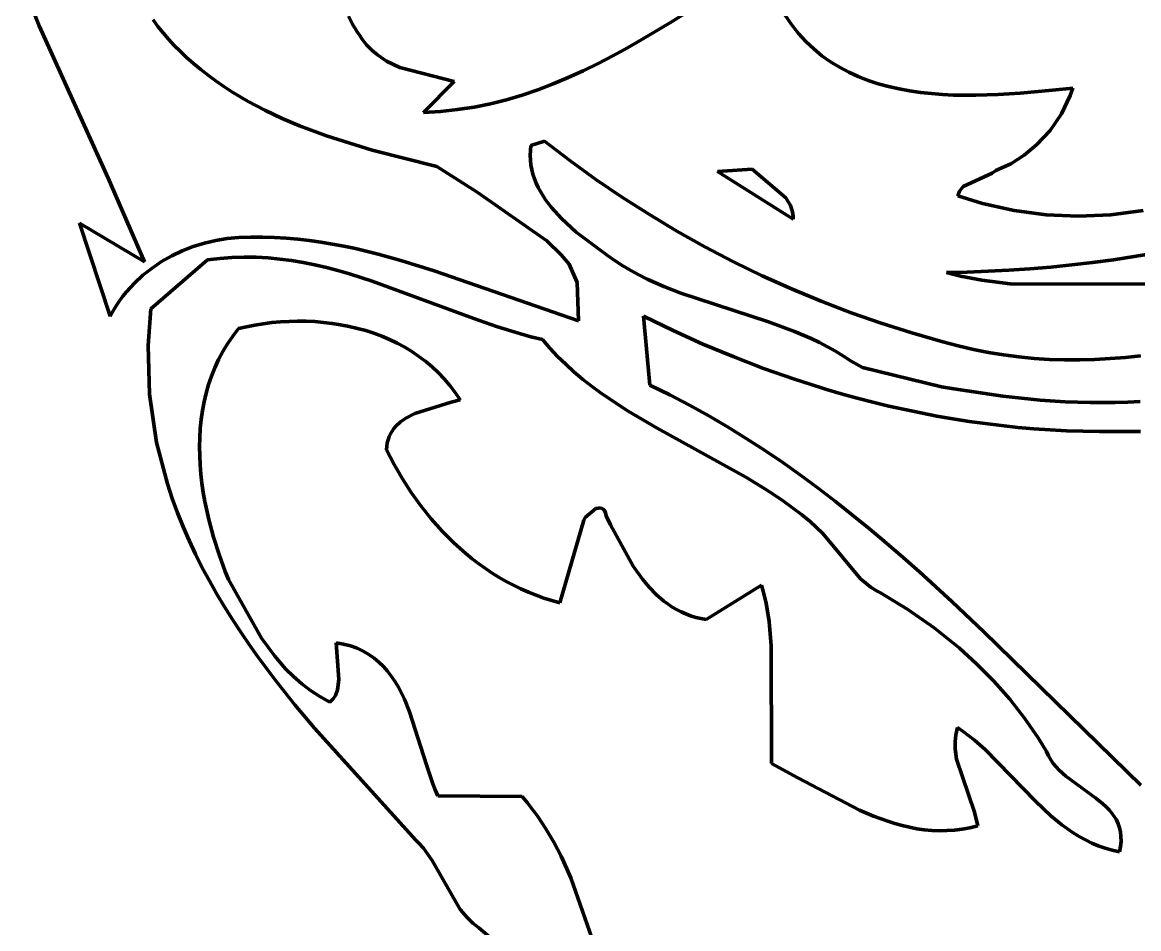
# Model space of a CAD drawing. Header units: millimetres. Extents: x 0 to 8.4, y 0 to 11.8.
# Drawn here: x 2.931 to 4.356, y 6.431 to 7.589 of the extents above; entities that cross this region are included whole.
import ezdxf

# ---------------------------------------------------------------- set-up
doc = ezdxf.new("R2010")
doc.units = ezdxf.units.MM
doc.layers.add('color#010101ff', color=7, linetype='CONTINUOUS', lineweight=100)
doc.layers.add('color#ffffffff', color=7, linetype='CONTINUOUS', lineweight=100)

msp = doc.modelspace()

# ---------------------------------------------------------------- linework, layer by layer
at = {"layer": 'color#010101ff'}
for p, q in [((3.7582, 7.5883), (3.8849, 7.6683)), ((2.9307, 7.6379), (2.9524, 7.584)), ((3.9044, 7.5979), (3.9127, 7.5857)), ((2.9524, 7.584), (3.0403, 7.3893)), ((3.1039, 7.5834), (3.0976, 7.5918)), ((3.1106, 7.5751), (3.1039, 7.5834)), ((3.3473, 7.5963), (3.3521, 7.5861)), ((3.3521, 7.5861), (3.3581, 7.5763)), ((3.7216, 7.5664), (3.7582, 7.5883)), ((3.9127, 7.5857), (3.9216, 7.5744)), ((3.1175, 7.567), (3.1106, 7.5751)), ((3.3581, 7.5763), (3.3615, 7.5716)), ((3.3615, 7.5716), (3.3642, 7.5675)), ((3.9216, 7.5744), (3.931, 7.564)), ((3.1247, 7.5591), (3.1175, 7.567)), ((3.1322, 7.5515), (3.1247, 7.5591)), ((3.3642, 7.5675), (3.3703, 7.5599)), ((3.3703, 7.5599), (3.3769, 7.5531)), ((3.6846, 7.5457), (3.7032, 7.5558)), ((3.7032, 7.5558), (3.7216, 7.5664)), ((3.931, 7.564), (3.9411, 7.5545)), ((3.9411, 7.5545), (3.9516, 7.5459)), ((3.14, 7.5441), (3.1322, 7.5515)), ((3.1492, 7.5359), (3.14, 7.5441)), ((3.3769, 7.5531), (3.3841, 7.547)), ((3.3841, 7.547), (3.3958, 7.5391)), ((3.6658, 7.5359), (3.6846, 7.5457)), ((3.9516, 7.5459), (3.9626, 7.5381)), ((3.1586, 7.5281), (3.1492, 7.5359)), ((3.1683, 7.5206), (3.1586, 7.5281)), ((3.3958, 7.5391), (3.4128, 7.5307)), ((3.4128, 7.5307), (3.4822, 7.5128)), ((3.6278, 7.518), (3.6469, 7.5267)), ((3.6469, 7.5267), (3.6658, 7.5359)), ((3.9626, 7.5381), (3.974, 7.5311)), ((3.974, 7.5311), (3.9858, 7.5248)), ((3.1781, 7.5135), (3.1683, 7.5206)), ((3.1881, 7.5066), (3.1781, 7.5135)), ((3.4822, 7.5128), (3.4428, 7.4735)), ((3.6084, 7.5098), (3.6278, 7.518)), ((3.9858, 7.5248), (3.998, 7.5193)), ((3.998, 7.5193), (4.0106, 7.5144)), ((4.0106, 7.5144), (4.0234, 7.5101)), ((3.1983, 7.4999), (3.1881, 7.5066)), ((3.2191, 7.4875), (3.1983, 7.4999)), ((3.5689, 7.4956), (3.5888, 7.5024)), ((3.5888, 7.5024), (3.6084, 7.5098)), ((4.0234, 7.5101), (4.0366, 7.5065)), ((4.0366, 7.5065), (4.05, 7.5035)), ((4.05, 7.5035), (4.0636, 7.501)), ((4.0636, 7.501), (4.0774, 7.499)), ((4.0774, 7.499), (4.0913, 7.4974)), ((4.0913, 7.4974), (4.1054, 7.4963)), ((4.1765, 7.4962), (4.2046, 7.498)), ((4.2046, 7.498), (4.2458, 7.5018)), ((4.2458, 7.5018), (4.2721, 7.5046)), ((4.2721, 7.5046), (4.2686, 7.4949)), ((3.2405, 7.4762), (3.2191, 7.4875)), ((3.5074, 7.4803), (3.5283, 7.4845)), ((3.5283, 7.4845), (3.5487, 7.4897)), ((3.5487, 7.4897), (3.5689, 7.4956)), ((4.1054, 7.4963), (4.1196, 7.4956)), ((4.1196, 7.4956), (4.1338, 7.4953)), ((4.1338, 7.4953), (4.148, 7.4953)), ((4.148, 7.4953), (4.1765, 7.4962)), ((4.2686, 7.4949), (4.2573, 7.4717)), ((3.2625, 7.4657), (3.2405, 7.4762)), ((3.4428, 7.4735), (3.4647, 7.4747)), ((3.4647, 7.4747), (3.4863, 7.477)), ((3.4863, 7.477), (3.5074, 7.4803)), ((4.2573, 7.4717), (4.243, 7.4505)), ((3.2848, 7.4562), (3.2625, 7.4657)), ((3.3191, 7.4433), (3.2848, 7.4562)), ((3.3775, 7.4251), (3.3191, 7.4433)), ((4.243, 7.4505), (4.2257, 7.4318)), ((3.5801, 7.4312), (3.5794, 7.4248)), ((3.5975, 7.4368), (3.5801, 7.4312)), ((3.6299, 7.4119), (3.5975, 7.4368)), ((4.2257, 7.4318), (4.21, 7.4188)), ((3.4601, 7.4045), (3.3775, 7.4251)), ((3.5794, 7.4248), (3.5792, 7.4185)), ((3.5792, 7.4185), (3.5794, 7.4123)), ((3.5794, 7.4123), (3.5801, 7.4062)), ((3.6631, 7.3879), (3.6299, 7.4119)), ((4.21, 7.4188), (4.1927, 7.4079)), ((3.5116, 7.3717), (3.4601, 7.4045)), ((3.5801, 7.4062), (3.5812, 7.4003)), ((3.5812, 7.4003), (3.5827, 7.3945)), ((3.8625, 7.4007), (3.8181, 7.398)), ((3.8181, 7.398), (3.915, 7.3371)), ((3.9054, 7.3642), (3.8625, 7.4007)), ((4.1738, 7.3992), (4.1688, 7.3959)), ((4.1927, 7.4079), (4.1738, 7.3992)), ((3.0403, 7.3893), (3.0867, 7.2827)), ((3.5827, 7.3945), (3.5845, 7.3887)), ((3.5845, 7.3887), (3.5868, 7.3831)), ((3.5868, 7.3831), (3.5893, 7.3776)), ((3.6969, 7.3649), (3.6631, 7.3879)), ((4.1688, 7.3959), (4.1321, 7.3788)), ((3.6002, 7.3092), (3.5116, 7.3717)), ((3.5893, 7.3776), (3.5921, 7.3723)), ((3.5921, 7.3723), (3.5987, 7.3618)), ((4.1272, 7.3728), (4.125, 7.367)), ((4.1321, 7.3788), (4.1272, 7.3728)), ((3.5987, 7.3618), (3.6062, 7.3518)), ((3.7314, 7.3428), (3.6969, 7.3649)), ((3.9114, 7.3546), (3.9054, 7.3642)), ((3.9141, 7.3464), (3.9114, 7.3546)), ((4.125, 7.367), (4.1566, 7.3572)), ((4.1566, 7.3572), (4.197, 7.3481)), ((3.6062, 7.3518), (3.619, 7.3377)), ((3.7665, 7.3218), (3.7314, 7.3428)), ((3.9149, 7.3403), (3.9141, 7.3464)), ((3.915, 7.3371), (3.9149, 7.3403)), ((4.197, 7.3481), (4.2379, 7.3426)), ((4.2379, 7.3426), (4.2793, 7.3408)), ((4.2793, 7.3408), (4.3206, 7.3425)), ((4.3206, 7.3425), (4.3616, 7.3479)), ((3.0867, 7.2827), (3.0039, 7.332)), ((3.0039, 7.332), (3.0429, 7.2131)), ((3.619, 7.3377), (3.638, 7.3203)), ((3.1777, 7.3099), (3.1924, 7.3123)), ((3.1924, 7.3123), (3.2073, 7.3137)), ((3.2073, 7.3137), (3.2223, 7.314)), ((3.2223, 7.314), (3.2374, 7.314)), ((3.2374, 7.314), (3.2525, 7.3136)), ((3.2525, 7.3136), (3.2675, 7.3127)), ((3.2675, 7.3127), (3.2824, 7.3115)), ((3.638, 7.3203), (3.6779, 7.2908)), ((3.8023, 7.3017), (3.7665, 7.3218)), ((3.135, 7.2966), (3.1489, 7.302)), ((3.1489, 7.302), (3.1631, 7.3065)), ((3.1631, 7.3065), (3.1777, 7.3099)), ((3.2824, 7.3115), (3.2972, 7.3098)), ((3.2972, 7.3098), (3.312, 7.3077)), ((3.312, 7.3077), (3.3267, 7.3052)), ((3.3267, 7.3052), (3.3413, 7.3025)), ((3.3413, 7.3025), (3.3559, 7.2994)), ((3.3559, 7.2994), (3.3849, 7.2924)), ((3.6188, 7.2916), (3.6002, 7.3092)), ((3.8385, 7.2827), (3.8023, 7.3017)), ((3.1672, 7.2849), (3.0948, 7.2225)), ((3.1086, 7.2829), (3.1215, 7.2902)), ((3.1215, 7.2902), (3.135, 7.2966)), ((3.1829, 7.2869), (3.1672, 7.2849)), ((3.1984, 7.2881), (3.1829, 7.2869)), ((3.2139, 7.2886), (3.1984, 7.2881)), ((3.2292, 7.2884), (3.2139, 7.2886)), ((3.2444, 7.2876), (3.2292, 7.2884)), ((3.2595, 7.2861), (3.2444, 7.2876)), ((3.2745, 7.2841), (3.2595, 7.2861)), ((3.2894, 7.2816), (3.2745, 7.2841)), ((3.3849, 7.2924), (3.4138, 7.2844)), ((3.4138, 7.2844), (3.4567, 7.271)), ((3.6287, 7.2795), (3.6188, 7.2916)), ((3.6779, 7.2908), (3.6876, 7.2839)), ((3.6876, 7.2839), (3.6975, 7.2774)), ((4.3237, 7.2852), (4.2971, 7.2816)), ((4.3502, 7.2892), (4.3237, 7.2852)), ((4.3767, 7.2937), (4.3502, 7.2892)), ((3.0847, 7.2654), (3.0963, 7.2746)), ((3.0963, 7.2746), (3.1086, 7.2829)), ((3.3042, 7.2786), (3.2894, 7.2816)), ((3.319, 7.2751), (3.3042, 7.2786)), ((3.3337, 7.2713), (3.319, 7.2751)), ((3.3483, 7.2671), (3.3337, 7.2713)), ((3.4567, 7.271), (3.641, 7.2073)), ((3.6389, 7.256), (3.6287, 7.2795)), ((3.6975, 7.2774), (3.7076, 7.2714)), ((3.7076, 7.2714), (3.7179, 7.2658)), ((3.8754, 7.2648), (3.8385, 7.2827)), ((4.1372, 7.2693), (4.1106, 7.2687)), ((4.1638, 7.2704), (4.1372, 7.2693)), ((4.1904, 7.2718), (4.1638, 7.2704)), ((4.2171, 7.2736), (4.1904, 7.2718)), ((4.2438, 7.2758), (4.2171, 7.2736)), ((4.2705, 7.2785), (4.2438, 7.2758)), ((4.2971, 7.2816), (4.2705, 7.2785)), ((3.0638, 7.2443), (3.0738, 7.2553)), ((3.0738, 7.2553), (3.0847, 7.2654)), ((3.3774, 7.2579), (3.3483, 7.2671)), ((3.5072, 7.21), (3.3774, 7.2579)), ((3.641, 7.2073), (3.6389, 7.256)), ((3.7179, 7.2658), (3.7284, 7.2605)), ((3.7284, 7.2605), (3.739, 7.2555)), ((3.739, 7.2555), (3.7497, 7.2509)), ((3.9127, 7.2479), (3.8754, 7.2648)), ((4.1106, 7.2687), (4.1285, 7.2642)), ((4.1285, 7.2642), (4.1556, 7.259)), ((4.1556, 7.259), (4.1921, 7.2545)), ((3.0591, 7.2385), (3.0638, 7.2443)), ((3.7497, 7.2509), (3.7715, 7.2423)), ((3.7715, 7.2423), (3.8834, 7.2057)), ((3.9505, 7.2321), (3.9127, 7.2479)), ((4.1921, 7.2545), (4.3761, 7.254)), ((3.0465, 7.2198), (3.0505, 7.2262)), ((3.0505, 7.2262), (3.0547, 7.2325)), ((3.0547, 7.2325), (3.0591, 7.2385)), ((3.9888, 7.2175), (3.9505, 7.2321)), ((3.0429, 7.2131), (3.0465, 7.2198)), ((3.0948, 7.2225), (3.0915, 7.1758)), ((3.7239, 7.2129), (3.732, 7.125)), ((3.7615, 7.1947), (3.7239, 7.2129)), ((4.0274, 7.204), (3.9888, 7.2175)), ((3.2066, 7.1972), (3.2171, 7.1996)), ((3.2171, 7.1996), (3.2277, 7.2017)), ((3.2277, 7.2017), (3.2384, 7.2034)), ((3.2384, 7.2034), (3.2493, 7.2048)), ((3.2493, 7.2048), (3.2602, 7.2058)), ((3.2602, 7.2058), (3.2712, 7.2064)), ((3.2712, 7.2064), (3.2822, 7.2067)), ((3.2822, 7.2067), (3.2933, 7.2066)), ((3.2933, 7.2066), (3.3043, 7.2061)), ((3.3043, 7.2061), (3.3153, 7.2052)), ((3.3153, 7.2052), (3.3262, 7.2039)), ((3.3262, 7.2039), (3.3371, 7.2022)), ((3.3371, 7.2022), (3.3479, 7.2001)), ((3.3479, 7.2001), (3.3586, 7.1975)), ((3.5362, 7.2), (3.5072, 7.21)), ((3.5653, 7.191), (3.5362, 7.2)), ((3.8834, 7.2057), (3.9164, 7.1936)), ((4.0664, 7.1916), (4.0274, 7.204)), ((3.1926, 7.1779), (3.1993, 7.1877)), ((3.1993, 7.1877), (3.2066, 7.1972)), ((3.3586, 7.1975), (3.3691, 7.1946)), ((3.3691, 7.1946), (3.3795, 7.1912)), ((3.3795, 7.1912), (3.3896, 7.1874)), ((3.3896, 7.1874), (3.3996, 7.1832)), ((3.58, 7.1869), (3.5653, 7.191)), ((3.5947, 7.1832), (3.58, 7.1869)), ((3.7996, 7.1775), (3.7615, 7.1947)), ((3.9164, 7.1936), (3.9379, 7.1844)), ((3.9379, 7.1844), (3.9484, 7.1793)), ((4.1058, 7.1804), (4.0664, 7.1916)), ((3.0915, 7.1758), (3.0931, 7.1134)), ((3.1866, 7.1679), (3.1926, 7.1779)), ((3.3996, 7.1832), (3.4094, 7.1785)), ((3.4094, 7.1785), (3.4189, 7.1734)), ((3.4189, 7.1734), (3.4281, 7.1678)), ((3.6043, 7.1722), (3.5947, 7.1832)), ((3.6142, 7.1617), (3.6043, 7.1722)), ((3.8381, 7.1614), (3.7996, 7.1775)), ((3.9484, 7.1793), (3.9589, 7.174)), ((3.9589, 7.174), (3.9691, 7.1682)), ((4.1256, 7.1753), (4.1058, 7.1804)), ((4.1449, 7.1707), (4.1256, 7.1753)), ((4.1642, 7.1668), (4.1449, 7.1707)), ((3.1764, 7.1472), (3.1812, 7.1577)), ((3.1812, 7.1577), (3.1866, 7.1679)), ((3.4281, 7.1678), (3.437, 7.1617)), ((3.437, 7.1617), (3.4457, 7.1552)), ((3.4457, 7.1552), (3.454, 7.1483)), ((3.6245, 7.1516), (3.6142, 7.1617)), ((3.8771, 7.1464), (3.8381, 7.1614)), ((3.9691, 7.1682), (3.9792, 7.1621)), ((3.9792, 7.1621), (3.989, 7.1555)), ((3.989, 7.1555), (4.0036, 7.1475)), ((4.1836, 7.1636), (4.1642, 7.1668)), ((4.203, 7.161), (4.1836, 7.1636)), ((4.2224, 7.1592), (4.203, 7.161)), ((4.2418, 7.1579), (4.2224, 7.1592)), ((4.2613, 7.1573), (4.2418, 7.1579)), ((4.2807, 7.1572), (4.2613, 7.1573)), ((4.3001, 7.1577), (4.2807, 7.1572)), ((4.3196, 7.1588), (4.3001, 7.1577)), ((4.339, 7.1603), (4.3196, 7.1588)), ((4.3583, 7.1624), (4.339, 7.1603)), ((3.1722, 7.1366), (3.1764, 7.1472)), ((3.454, 7.1483), (3.4619, 7.1408)), ((3.4619, 7.1408), (3.4695, 7.1329)), ((3.635, 7.142), (3.6245, 7.1516)), ((3.6459, 7.1328), (3.635, 7.142)), ((3.9165, 7.1325), (3.8771, 7.1464)), ((4.0036, 7.1475), (4.1043, 7.1227)), ((3.1685, 7.1258), (3.1722, 7.1366)), ((3.4695, 7.1329), (3.4766, 7.1244)), ((3.6571, 7.124), (3.6459, 7.1328)), ((3.9364, 7.1261), (3.9165, 7.1325)), ((3.0931, 7.1134), (3.102, 7.0516)), ((3.1628, 7.1036), (3.1654, 7.1148)), ((3.1654, 7.1148), (3.1685, 7.1258)), ((3.4766, 7.1244), (3.4834, 7.1155)), ((3.4834, 7.1155), (3.4897, 7.1061)), ((3.6685, 7.1155), (3.6571, 7.124)), ((3.6802, 7.1073), (3.6685, 7.1155)), ((3.732, 7.125), (3.7574, 7.1126)), ((3.7574, 7.1126), (3.7824, 7.0995)), ((3.9563, 7.1199), (3.9364, 7.1261)), ((3.9763, 7.114), (3.9563, 7.1199)), ((3.9965, 7.1084), (3.9763, 7.114)), ((4.1043, 7.1227), (4.1198, 7.1201)), ((4.1198, 7.1201), (4.1826, 7.1109)), ((3.1607, 7.0924), (3.1628, 7.1036)), ((3.4781, 7.1031), (3.4318, 7.0886)), ((3.4897, 7.1061), (3.4781, 7.1031)), ((3.7041, 7.0918), (3.6802, 7.1073)), ((3.7824, 7.0995), (3.807, 7.0859)), ((4.0167, 7.1032), (3.9965, 7.1084)), ((4.0369, 7.0983), (4.0167, 7.1032)), ((4.0573, 7.0937), (4.0369, 7.0983)), ((4.1826, 7.1109), (4.2303, 7.1059)), ((4.2303, 7.1059), (4.2622, 7.1038)), ((4.2622, 7.1038), (4.2942, 7.1026)), ((4.2942, 7.1026), (4.3261, 7.1026)), ((4.3261, 7.1026), (4.3421, 7.1031)), ((4.3421, 7.1031), (4.358, 7.1039)), ((3.1591, 7.081), (3.1607, 7.0924)), ((3.4318, 7.0886), (3.4204, 7.0826)), ((3.7411, 7.07), (3.7041, 7.0918)), ((3.807, 7.0859), (3.8311, 7.0717)), ((4.0777, 7.0894), (4.0573, 7.0937)), ((4.0982, 7.0855), (4.0777, 7.0894)), ((4.1188, 7.0819), (4.0982, 7.0855)), ((3.1573, 7.058), (3.1579, 7.0695)), ((3.1579, 7.0695), (3.1591, 7.081)), ((3.4051, 7.0694), (3.4028, 7.0662)), ((3.4077, 7.0724), (3.4051, 7.0694)), ((3.4137, 7.0779), (3.4077, 7.0724)), ((3.4204, 7.0826), (3.4137, 7.0779)), ((3.8544, 7.0076), (3.7411, 7.07)), ((3.8311, 7.0717), (3.8549, 7.057)), ((4.1394, 7.0786), (4.1188, 7.0819)), ((4.16, 7.0758), (4.1394, 7.0786)), ((4.1807, 7.0732), (4.16, 7.0758)), ((4.2015, 7.071), (4.1807, 7.0732)), ((4.2223, 7.0692), (4.2015, 7.071)), ((3.157, 7.0463), (3.1573, 7.058)), ((3.3977, 7.0553), (3.3966, 7.0512)), ((3.3991, 7.0592), (3.3977, 7.0553)), ((3.4008, 7.0628), (3.3991, 7.0592)), ((3.4028, 7.0662), (3.4008, 7.0628)), ((3.8549, 7.057), (3.8784, 7.0418)), ((4.2431, 7.0678), (4.2223, 7.0692)), ((4.264, 7.0668), (4.2431, 7.0678)), ((4.2849, 7.0661), (4.264, 7.0668)), ((4.3059, 7.0658), (4.2849, 7.0661)), ((4.3585, 7.0659), (4.3059, 7.0658)), ((3.102, 7.0516), (3.1159, 6.9988)), ((3.1572, 7.0347), (3.157, 7.0463)), ((3.3959, 7.0468), (3.3957, 7.0422)), ((3.3957, 7.0422), (3.4053, 7.0236)), ((3.3966, 7.0512), (3.3959, 7.0468)), ((3.8784, 7.0418), (3.9015, 7.026)), ((3.1578, 7.023), (3.1572, 7.0347)), ((3.1588, 7.0113), (3.1578, 7.023)), ((3.4053, 7.0236), (3.4159, 7.0054)), ((3.9015, 7.026), (3.9243, 7.0099)), ((3.1159, 6.9988), (3.122, 6.9802)), ((3.1601, 6.9996), (3.1588, 7.0113)), ((3.1618, 6.988), (3.1601, 6.9996)), ((3.4159, 7.0054), (3.4273, 6.9877)), ((3.8789, 6.9927), (3.8544, 7.0076)), ((3.9243, 7.0099), (3.9467, 6.9933)), ((3.1638, 6.9764), (3.1618, 6.988)), ((3.4273, 6.9877), (3.4396, 6.9706)), ((3.8908, 6.9849), (3.8789, 6.9927)), ((3.9026, 6.9768), (3.8908, 6.9849)), ((3.9467, 6.9933), (3.9689, 6.9763)), ((3.122, 6.9802), (3.1287, 6.962)), ((3.1688, 6.9533), (3.1638, 6.9764)), ((3.4396, 6.9706), (3.4528, 6.9542)), ((3.9142, 6.9684), (3.9026, 6.9768)), ((3.9689, 6.9763), (3.9908, 6.959)), ((3.1287, 6.962), (3.1359, 6.944)), ((3.6478, 6.9523), (3.6494, 6.9558)), ((3.6494, 6.9558), (3.6629, 6.9674)), ((3.6629, 6.9674), (3.6692, 6.9682)), ((3.6692, 6.9682), (3.6723, 6.9667)), ((3.6723, 6.9667), (3.674, 6.9647)), ((3.674, 6.9647), (3.6753, 6.9619)), ((3.6753, 6.9619), (3.6761, 6.9581)), ((3.6761, 6.9581), (3.6816, 6.9464)), ((3.9256, 6.9597), (3.9142, 6.9684)), ((3.9367, 6.9507), (3.9256, 6.9597)), ((3.9908, 6.959), (4.0125, 6.9412)), ((3.1359, 6.944), (3.1436, 6.9263)), ((3.1749, 6.9306), (3.1688, 6.9533)), ((3.4528, 6.9542), (3.4667, 6.9385)), ((3.617, 6.847), (3.6478, 6.9523)), ((3.6816, 6.9464), (3.7106, 6.8935)), ((3.9528, 6.9355), (3.9367, 6.9507)), ((4.0125, 6.9412), (4.0339, 6.9232)), ((3.182, 6.9085), (3.1749, 6.9306)), ((3.4667, 6.9385), (3.4815, 6.9236)), ((4.0009, 6.8776), (3.9528, 6.9355)), ((3.1436, 6.9263), (3.1518, 6.9089)), ((3.4815, 6.9236), (3.4971, 6.9097)), ((4.0339, 6.9232), (4.0551, 6.9049)), ((3.1518, 6.9089), (3.1604, 6.8917)), ((3.1899, 6.8869), (3.182, 6.9085)), ((3.4971, 6.9097), (3.5052, 6.9031)), ((3.5052, 6.9031), (3.5135, 6.8967)), ((4.0551, 6.9049), (4.0762, 6.8863)), ((3.1604, 6.8917), (3.1695, 6.8748)), ((3.1941, 6.8765), (3.1899, 6.8869)), ((3.5135, 6.8967), (3.5219, 6.8906)), ((3.5219, 6.8906), (3.5306, 6.8848)), ((3.5306, 6.8848), (3.5395, 6.8793)), ((3.7106, 6.8935), (3.7223, 6.8771)), ((4.0762, 6.8863), (4.1176, 6.8485)), ((3.1695, 6.8748), (3.179, 6.8581)), ((3.236, 6.8018), (3.1941, 6.8765)), ((3.5395, 6.8793), (3.5485, 6.8741)), ((3.5485, 6.8741), (3.5578, 6.8692)), ((3.7223, 6.8771), (3.7309, 6.8669)), ((4.0145, 6.8665), (4.0009, 6.8776)), ((3.179, 6.8581), (3.1888, 6.8416)), ((3.5578, 6.8692), (3.5672, 6.8647)), ((3.5672, 6.8647), (3.5768, 6.8604)), ((3.5768, 6.8604), (3.5866, 6.8565)), ((3.5866, 6.8565), (3.5966, 6.853)), ((3.7309, 6.8669), (3.74, 6.8575)), ((3.74, 6.8575), (3.7499, 6.849)), ((3.804, 6.8255), (3.8744, 6.8696)), ((3.8744, 6.8696), (3.8766, 6.8619)), ((3.8766, 6.8619), (3.8802, 6.8465)), ((4.0222, 6.8618), (4.0145, 6.8665)), ((4.0262, 6.8597), (4.0222, 6.8618)), ((4.0612, 6.8384), (4.0262, 6.8597)), ((3.1888, 6.8416), (3.199, 6.8254)), ((3.5966, 6.853), (3.6067, 6.8498)), ((3.6067, 6.8498), (3.617, 6.847)), ((3.7499, 6.849), (3.7551, 6.8451)), ((3.7551, 6.8451), (3.7604, 6.8415)), ((3.7604, 6.8415), (3.766, 6.8382)), ((3.8802, 6.8465), (3.8841, 6.8232)), ((4.1176, 6.8485), (4.1585, 6.8099)), ((3.766, 6.8382), (3.7718, 6.8352)), ((3.7718, 6.8352), (3.7778, 6.8326)), ((3.7778, 6.8326), (3.784, 6.8302)), ((3.784, 6.8302), (3.7905, 6.8283)), ((3.7905, 6.8283), (3.7971, 6.8267)), ((4.0948, 6.8149), (4.0612, 6.8384)), ((3.199, 6.8254), (3.2096, 6.8093)), ((3.7971, 6.8267), (3.804, 6.8255)), ((3.8841, 6.8232), (3.8869, 6.7918)), ((4.1268, 6.7893), (4.0948, 6.8149)), ((3.2096, 6.8093), (3.2204, 6.7934)), ((3.2529, 6.7787), (3.236, 6.8018)), ((4.1585, 6.8099), (4.3588, 6.6137)), ((3.2204, 6.7934), (3.2316, 6.7777)), ((3.3408, 6.7941), (3.3312, 6.7958)), ((3.3312, 6.7958), (3.3347, 6.7488)), ((3.3497, 6.7918), (3.3408, 6.7941)), ((3.3581, 6.7888), (3.3497, 6.7918)), ((3.3658, 6.7852), (3.3581, 6.7888)), ((3.3731, 6.781), (3.3658, 6.7852)), ((3.8869, 6.7918), (3.887, 6.6416)), ((4.1495, 6.7686), (4.1268, 6.7893)), ((3.2316, 6.7777), (3.2547, 6.7469)), ((3.2668, 6.7627), (3.2529, 6.7787)), ((3.3798, 6.7763), (3.3731, 6.781)), ((3.386, 6.7711), (3.3798, 6.7763)), ((3.3918, 6.7655), (3.386, 6.7711)), ((3.2769, 6.7527), (3.2668, 6.7627)), ((3.3971, 6.7594), (3.3918, 6.7655)), ((3.4021, 6.7529), (3.3971, 6.7594)), ((4.1711, 6.7468), (4.1495, 6.7686)), ((3.2547, 6.7469), (3.2788, 6.7166)), ((3.2875, 6.7434), (3.2769, 6.7527)), ((3.2988, 6.7348), (3.2875, 6.7434)), ((3.3347, 6.7488), (3.3332, 6.7357)), ((3.4067, 6.746), (3.4021, 6.7529)), ((3.411, 6.7389), (3.4067, 6.746)), ((4.1914, 6.7237), (4.1711, 6.7468)), ((3.3107, 6.727), (3.2988, 6.7348)), ((3.3304, 6.7286), (3.3274, 6.7242)), ((3.3332, 6.7357), (3.3304, 6.7286)), ((3.4149, 6.7314), (3.411, 6.7389)), ((3.4186, 6.7237), (3.4149, 6.7314)), ((3.2788, 6.7166), (3.3036, 6.6869)), ((3.3234, 6.7201), (3.3107, 6.727)), ((3.3274, 6.7242), (3.3234, 6.7201)), ((3.4252, 6.7076), (3.4186, 6.7237)), ((4.2103, 6.6996), (4.1914, 6.7237)), ((3.4469, 6.6399), (3.4252, 6.7076)), ((4.2277, 6.6742), (4.2103, 6.6996)), ((3.3036, 6.6869), (3.4331, 6.5438)), ((4.1225, 6.6782), (4.1245, 6.6874)), ((4.1245, 6.6874), (4.1319, 6.6823)), ((4.1216, 6.6692), (4.1225, 6.6782)), ((4.1319, 6.6823), (4.1392, 6.6769)), ((4.1392, 6.6769), (4.1463, 6.6712)), ((4.1463, 6.6712), (4.1599, 6.6593)), ((4.2384, 6.6567), (4.2277, 6.6742)), ((4.1217, 6.6604), (4.1216, 6.6692)), ((4.1235, 6.6473), (4.1217, 6.6604)), ((4.1599, 6.6593), (4.2241, 6.5935)), ((4.2409, 6.6514), (4.2384, 6.6567)), ((4.1464, 6.5792), (4.1235, 6.6473)), ((4.2437, 6.6464), (4.2409, 6.6514)), ((4.247, 6.6417), (4.2437, 6.6464)), ((3.455, 6.6156), (3.4469, 6.6399)), ((3.887, 6.6416), (3.921, 6.6233)), ((4.2506, 6.6373), (4.247, 6.6417)), ((4.2545, 6.633), (4.2506, 6.6373)), ((4.2631, 6.6252), (4.2545, 6.633)), ((3.458, 6.6079), (3.455, 6.6156)), ((3.921, 6.6233), (3.9995, 6.582)), ((4.3014, 6.5973), (4.2631, 6.6252)), ((3.4612, 6.6004), (3.458, 6.6079)), ((3.5689, 6.5993), (3.4612, 6.6004)), ((3.5755, 6.5914), (3.5689, 6.5993)), ((3.5818, 6.5833), (3.5755, 6.5914)), ((4.2241, 6.5935), (4.2439, 6.5748)), ((4.3102, 6.5901), (4.3014, 6.5973)), ((4.3143, 6.5863), (4.3102, 6.5901)), ((4.3181, 6.5824), (4.3143, 6.5863)), ((3.5879, 6.5751), (3.5818, 6.5833)), ((3.5991, 6.5583), (3.5879, 6.5751)), ((3.9995, 6.582), (4.0174, 6.5743)), ((4.0174, 6.5743), (4.0356, 6.5677)), ((4.1505, 6.5618), (4.1464, 6.5792)), ((4.2439, 6.5748), (4.2578, 6.5633)), ((4.3216, 6.5783), (4.3181, 6.5824)), ((4.3248, 6.574), (4.3216, 6.5783)), ((4.3275, 6.5694), (4.3248, 6.574)), ((3.6093, 6.5409), (3.5991, 6.5583)), ((4.0356, 6.5677), (4.0448, 6.5648)), ((4.0448, 6.5648), (4.054, 6.5623)), ((4.054, 6.5623), (4.0634, 6.5601)), ((4.0634, 6.5601), (4.0727, 6.5583)), ((4.0727, 6.5583), (4.0822, 6.557)), ((4.0822, 6.557), (4.0917, 6.5561)), ((4.111, 6.5558), (4.1208, 6.5564)), ((4.1208, 6.5564), (4.1306, 6.5576)), ((4.1306, 6.5576), (4.1405, 6.5594)), ((4.1405, 6.5594), (4.1505, 6.5618)), ((4.2578, 6.5633), (4.265, 6.558)), ((4.265, 6.558), (4.2724, 6.553)), ((4.3297, 6.5646), (4.3275, 6.5694)), ((4.3315, 6.5595), (4.3297, 6.5646)), ((4.3327, 6.5541), (4.3315, 6.5595)), ((3.4331, 6.5438), (3.4366, 6.5404)), ((4.0917, 6.5561), (4.1013, 6.5557)), ((4.1013, 6.5557), (4.111, 6.5558)), ((4.2724, 6.553), (4.28, 6.5482)), ((4.28, 6.5482), (4.2879, 6.5439)), ((4.2879, 6.5439), (4.296, 6.5399)), ((4.3334, 6.5483), (4.3327, 6.5541)), ((4.3328, 6.5356), (4.3335, 6.5421)), ((4.3335, 6.5421), (4.3334, 6.5483)), ((3.4366, 6.5404), (3.443, 6.5332)), ((3.443, 6.5332), (3.454, 6.5176)), ((3.6187, 6.523), (3.6093, 6.5409)), ((4.296, 6.5399), (4.3044, 6.5364)), ((4.3044, 6.5364), (4.3131, 6.5333)), ((4.3131, 6.5333), (4.3222, 6.5307)), ((4.3222, 6.5307), (4.3315, 6.5286)), ((4.3315, 6.5286), (4.3328, 6.5356)), ((3.454, 6.5176), (3.4898, 6.4552)), ((3.6312, 6.4955), (3.6187, 6.523)), ((3.6814, 6.3516), (3.6312, 6.4955)), ((3.4898, 6.4552), (3.4989, 6.4442)), ((3.4989, 6.4442), (3.5059, 6.4375)), ((3.5059, 6.4375), (3.5137, 6.4315)), ((3.5137, 6.4315), (3.5522, 6.3989))]:
    msp.add_line(p, q, dxfattribs=at)
at = {"layer": 'color#ffffffff'}
for p, q in [((3.8849, 7.6683), (3.7582, 7.5883)), ((2.9524, 7.584), (2.9307, 7.6379)), ((3.9127, 7.5857), (3.9044, 7.5979)), ((3.0403, 7.3893), (2.9524, 7.584)), ((3.0976, 7.5918), (3.1039, 7.5834)), ((3.1039, 7.5834), (3.1106, 7.5751)), ((3.3521, 7.5861), (3.3473, 7.5963)), ((3.3581, 7.5763), (3.3521, 7.5861)), ((3.7582, 7.5883), (3.7216, 7.5664)), ((3.9216, 7.5744), (3.9127, 7.5857)), ((3.1106, 7.5751), (3.1175, 7.567)), ((3.3615, 7.5716), (3.3581, 7.5763)), ((3.3642, 7.5675), (3.3615, 7.5716)), ((3.931, 7.564), (3.9216, 7.5744)), ((3.1175, 7.567), (3.1247, 7.5591)), ((3.1247, 7.5591), (3.1322, 7.5515)), ((3.3703, 7.5599), (3.3642, 7.5675)), ((3.3769, 7.5531), (3.3703, 7.5599)), ((3.7032, 7.5558), (3.6846, 7.5457)), ((3.7216, 7.5664), (3.7032, 7.5558)), ((3.9411, 7.5545), (3.931, 7.564)), ((3.9516, 7.5459), (3.9411, 7.5545)), ((3.1322, 7.5515), (3.14, 7.5441)), ((3.14, 7.5441), (3.1492, 7.5359)), ((3.3841, 7.547), (3.3769, 7.5531)), ((3.3958, 7.5391), (3.3841, 7.547)), ((3.6846, 7.5457), (3.6658, 7.5359)), ((3.9626, 7.5381), (3.9516, 7.5459)), ((3.1492, 7.5359), (3.1586, 7.5281)), ((3.1586, 7.5281), (3.1683, 7.5206)), ((3.4128, 7.5307), (3.3958, 7.5391)), ((3.4822, 7.5128), (3.4128, 7.5307)), ((3.6469, 7.5267), (3.6278, 7.518)), ((3.6658, 7.5359), (3.6469, 7.5267)), ((3.974, 7.5311), (3.9626, 7.5381)), ((3.9858, 7.5248), (3.974, 7.5311)), ((3.1683, 7.5206), (3.1781, 7.5135)), ((3.1781, 7.5135), (3.1881, 7.5066)), ((3.4428, 7.4735), (3.4822, 7.5128)), ((3.6278, 7.518), (3.6084, 7.5098)), ((3.998, 7.5193), (3.9858, 7.5248)), ((4.0106, 7.5144), (3.998, 7.5193)), ((4.0234, 7.5101), (4.0106, 7.5144)), ((3.1881, 7.5066), (3.1983, 7.4999)), ((3.1983, 7.4999), (3.2191, 7.4875)), ((3.5888, 7.5024), (3.5689, 7.4956)), ((3.6084, 7.5098), (3.5888, 7.5024)), ((4.0366, 7.5065), (4.0234, 7.5101)), ((4.05, 7.5035), (4.0366, 7.5065)), ((4.0636, 7.501), (4.05, 7.5035)), ((4.0774, 7.499), (4.0636, 7.501)), ((4.0913, 7.4974), (4.0774, 7.499)), ((4.1054, 7.4963), (4.0913, 7.4974)), ((4.2046, 7.498), (4.1765, 7.4962)), ((4.2458, 7.5018), (4.2046, 7.498)), ((4.2721, 7.5046), (4.2458, 7.5018)), ((4.2686, 7.4949), (4.2721, 7.5046)), ((3.2191, 7.4875), (3.2405, 7.4762)), ((3.5283, 7.4845), (3.5074, 7.4803)), ((3.5487, 7.4897), (3.5283, 7.4845)), ((3.5689, 7.4956), (3.5487, 7.4897)), ((4.1196, 7.4956), (4.1054, 7.4963)), ((4.1338, 7.4953), (4.1196, 7.4956)), ((4.148, 7.4953), (4.1338, 7.4953)), ((4.1765, 7.4962), (4.148, 7.4953)), ((4.2573, 7.4717), (4.2686, 7.4949)), ((3.2405, 7.4762), (3.2625, 7.4657)), ((3.4647, 7.4747), (3.4428, 7.4735)), ((3.4863, 7.477), (3.4647, 7.4747)), ((3.5074, 7.4803), (3.4863, 7.477)), ((4.243, 7.4505), (4.2573, 7.4717)), ((3.2625, 7.4657), (3.2848, 7.4562)), ((3.2848, 7.4562), (3.3191, 7.4433)), ((3.3191, 7.4433), (3.3775, 7.4251)), ((4.2257, 7.4318), (4.243, 7.4505)), ((3.5794, 7.4248), (3.5801, 7.4312)), ((3.5801, 7.4312), (3.5975, 7.4368)), ((3.5975, 7.4368), (3.6299, 7.4119)), ((4.21, 7.4188), (4.2257, 7.4318)), ((3.3775, 7.4251), (3.4601, 7.4045)), ((3.5792, 7.4185), (3.5794, 7.4248)), ((3.5794, 7.4123), (3.5792, 7.4185)), ((3.5801, 7.4062), (3.5794, 7.4123)), ((3.6299, 7.4119), (3.6631, 7.3879)), ((4.1927, 7.4079), (4.21, 7.4188)), ((3.4601, 7.4045), (3.5116, 7.3717)), ((3.5812, 7.4003), (3.5801, 7.4062)), ((3.5827, 7.3945), (3.5812, 7.4003)), ((3.8181, 7.398), (3.8625, 7.4007)), ((3.915, 7.3371), (3.8181, 7.398)), ((3.8625, 7.4007), (3.9054, 7.3642)), ((4.1688, 7.3959), (4.1738, 7.3992)), ((4.1738, 7.3992), (4.1927, 7.4079)), ((3.0867, 7.2827), (3.0403, 7.3893)), ((3.5845, 7.3887), (3.5827, 7.3945)), ((3.5868, 7.3831), (3.5845, 7.3887)), ((3.5893, 7.3776), (3.5868, 7.3831)), ((3.6631, 7.3879), (3.6969, 7.3649)), ((4.1321, 7.3788), (4.1688, 7.3959)), ((3.5116, 7.3717), (3.6002, 7.3092)), ((3.5921, 7.3723), (3.5893, 7.3776)), ((3.5987, 7.3618), (3.5921, 7.3723)), ((4.125, 7.367), (4.1272, 7.3728)), ((4.1272, 7.3728), (4.1321, 7.3788)), ((3.6062, 7.3518), (3.5987, 7.3618)), ((3.6969, 7.3649), (3.7314, 7.3428)), ((3.9054, 7.3642), (3.9114, 7.3546)), ((3.9114, 7.3546), (3.9141, 7.3464)), ((4.1566, 7.3572), (4.125, 7.367)), ((4.197, 7.3481), (4.1566, 7.3572)), ((3.619, 7.3377), (3.6062, 7.3518)), ((3.7314, 7.3428), (3.7665, 7.3218)), ((3.9141, 7.3464), (3.9149, 7.3403)), ((3.9149, 7.3403), (3.915, 7.3371)), ((4.2379, 7.3426), (4.197, 7.3481)), ((4.2793, 7.3408), (4.2379, 7.3426)), ((4.3206, 7.3425), (4.2793, 7.3408)), ((4.3616, 7.3479), (4.3206, 7.3425)), ((3.0429, 7.2131), (3.0039, 7.332)), ((3.0039, 7.332), (3.0867, 7.2827)), ((3.638, 7.3203), (3.619, 7.3377)), ((3.1924, 7.3123), (3.1777, 7.3099)), ((3.2073, 7.3137), (3.1924, 7.3123)), ((3.2223, 7.314), (3.2073, 7.3137)), ((3.2374, 7.314), (3.2223, 7.314)), ((3.2525, 7.3136), (3.2374, 7.314)), ((3.2675, 7.3127), (3.2525, 7.3136)), ((3.2824, 7.3115), (3.2675, 7.3127)), ((3.6779, 7.2908), (3.638, 7.3203)), ((3.7665, 7.3218), (3.8023, 7.3017)), ((3.1489, 7.302), (3.135, 7.2966)), ((3.1631, 7.3065), (3.1489, 7.302)), ((3.1777, 7.3099), (3.1631, 7.3065)), ((3.2972, 7.3098), (3.2824, 7.3115)), ((3.312, 7.3077), (3.2972, 7.3098)), ((3.3267, 7.3052), (3.312, 7.3077)), ((3.3413, 7.3025), (3.3267, 7.3052)), ((3.3559, 7.2994), (3.3413, 7.3025)), ((3.3849, 7.2924), (3.3559, 7.2994)), ((3.6002, 7.3092), (3.6188, 7.2916)), ((3.8023, 7.3017), (3.8385, 7.2827)), ((3.0948, 7.2225), (3.1672, 7.2849)), ((3.1215, 7.2902), (3.1086, 7.2829)), ((3.135, 7.2966), (3.1215, 7.2902)), ((3.1672, 7.2849), (3.1829, 7.2869)), ((3.1829, 7.2869), (3.1984, 7.2881)), ((3.1984, 7.2881), (3.2139, 7.2886)), ((3.2139, 7.2886), (3.2292, 7.2884)), ((3.2292, 7.2884), (3.2444, 7.2876)), ((3.2444, 7.2876), (3.2595, 7.2861)), ((3.2595, 7.2861), (3.2745, 7.2841)), ((3.2745, 7.2841), (3.2894, 7.2816)), ((3.4138, 7.2844), (3.3849, 7.2924)), ((3.4567, 7.271), (3.4138, 7.2844)), ((3.6188, 7.2916), (3.6287, 7.2795)), ((3.6876, 7.2839), (3.6779, 7.2908)), ((3.6975, 7.2774), (3.6876, 7.2839)), ((4.2971, 7.2816), (4.3237, 7.2852)), ((4.3237, 7.2852), (4.3502, 7.2892)), ((4.3502, 7.2892), (4.3767, 7.2937)), ((3.0963, 7.2746), (3.0847, 7.2654)), ((3.1086, 7.2829), (3.0963, 7.2746)), ((3.2894, 7.2816), (3.3042, 7.2786)), ((3.3042, 7.2786), (3.319, 7.2751)), ((3.319, 7.2751), (3.3337, 7.2713)), ((3.3337, 7.2713), (3.3483, 7.2671)), ((3.641, 7.2073), (3.4567, 7.271)), ((3.6287, 7.2795), (3.6389, 7.256)), ((3.7076, 7.2714), (3.6975, 7.2774)), ((3.7179, 7.2658), (3.7076, 7.2714)), ((3.8385, 7.2827), (3.8754, 7.2648)), ((4.1106, 7.2687), (4.1372, 7.2693)), ((4.1372, 7.2693), (4.1638, 7.2704)), ((4.1638, 7.2704), (4.1904, 7.2718)), ((4.1904, 7.2718), (4.2171, 7.2736)), ((4.2171, 7.2736), (4.2438, 7.2758)), ((4.2438, 7.2758), (4.2705, 7.2785)), ((4.2705, 7.2785), (4.2971, 7.2816)), ((3.0738, 7.2553), (3.0638, 7.2443)), ((3.0847, 7.2654), (3.0738, 7.2553)), ((3.3483, 7.2671), (3.3774, 7.2579)), ((3.3774, 7.2579), (3.5072, 7.21)), ((3.6389, 7.256), (3.641, 7.2073)), ((3.7284, 7.2605), (3.7179, 7.2658)), ((3.739, 7.2555), (3.7284, 7.2605)), ((3.7497, 7.2509), (3.739, 7.2555)), ((3.8754, 7.2648), (3.9127, 7.2479)), ((4.1285, 7.2642), (4.1106, 7.2687)), ((4.1556, 7.259), (4.1285, 7.2642)), ((4.1921, 7.2545), (4.1556, 7.259)), ((3.0638, 7.2443), (3.0591, 7.2385)), ((3.7715, 7.2423), (3.7497, 7.2509)), ((3.8834, 7.2057), (3.7715, 7.2423)), ((3.9127, 7.2479), (3.9505, 7.2321)), ((4.3761, 7.254), (4.1921, 7.2545)), ((3.0505, 7.2262), (3.0465, 7.2198)), ((3.0547, 7.2325), (3.0505, 7.2262)), ((3.0591, 7.2385), (3.0547, 7.2325)), ((3.9505, 7.2321), (3.9888, 7.2175)), ((3.0465, 7.2198), (3.0429, 7.2131)), ((3.0915, 7.1758), (3.0948, 7.2225)), ((3.7239, 7.2129), (3.7615, 7.1947)), ((3.732, 7.125), (3.7239, 7.2129)), ((3.9888, 7.2175), (4.0274, 7.204)), ((3.2171, 7.1996), (3.2066, 7.1972)), ((3.2277, 7.2017), (3.2171, 7.1996)), ((3.2384, 7.2034), (3.2277, 7.2017)), ((3.2493, 7.2048), (3.2384, 7.2034)), ((3.2602, 7.2058), (3.2493, 7.2048)), ((3.2712, 7.2064), (3.2602, 7.2058)), ((3.2822, 7.2067), (3.2712, 7.2064)), ((3.2933, 7.2066), (3.2822, 7.2067)), ((3.3043, 7.2061), (3.2933, 7.2066)), ((3.3153, 7.2052), (3.3043, 7.2061)), ((3.3262, 7.2039), (3.3153, 7.2052)), ((3.3371, 7.2022), (3.3262, 7.2039)), ((3.3479, 7.2001), (3.3371, 7.2022)), ((3.3586, 7.1975), (3.3479, 7.2001)), ((3.5072, 7.21), (3.5362, 7.2)), ((3.5362, 7.2), (3.5653, 7.191)), ((3.9164, 7.1936), (3.8834, 7.2057)), ((4.0274, 7.204), (4.0664, 7.1916)), ((3.1993, 7.1877), (3.1926, 7.1779)), ((3.2066, 7.1972), (3.1993, 7.1877)), ((3.3691, 7.1946), (3.3586, 7.1975)), ((3.3795, 7.1912), (3.3691, 7.1946)), ((3.3896, 7.1874), (3.3795, 7.1912)), ((3.3996, 7.1832), (3.3896, 7.1874)), ((3.5653, 7.191), (3.58, 7.1869)), ((3.58, 7.1869), (3.5947, 7.1832)), ((3.7615, 7.1947), (3.7996, 7.1775)), ((3.9379, 7.1844), (3.9164, 7.1936)), ((3.9484, 7.1793), (3.9379, 7.1844)), ((4.0664, 7.1916), (4.1058, 7.1804)), ((3.0931, 7.1134), (3.0915, 7.1758)), ((3.1926, 7.1779), (3.1866, 7.1679)), ((3.4094, 7.1785), (3.3996, 7.1832)), ((3.4189, 7.1734), (3.4094, 7.1785)), ((3.4281, 7.1678), (3.4189, 7.1734)), ((3.5947, 7.1832), (3.6043, 7.1722)), ((3.6043, 7.1722), (3.6142, 7.1617)), ((3.7996, 7.1775), (3.8381, 7.1614)), ((3.9589, 7.174), (3.9484, 7.1793)), ((3.9691, 7.1682), (3.9589, 7.174)), ((4.1058, 7.1804), (4.1256, 7.1753)), ((4.1256, 7.1753), (4.1449, 7.1707)), ((4.1449, 7.1707), (4.1642, 7.1668)), ((3.1812, 7.1577), (3.1764, 7.1472)), ((3.1866, 7.1679), (3.1812, 7.1577)), ((3.437, 7.1617), (3.4281, 7.1678)), ((3.4457, 7.1552), (3.437, 7.1617)), ((3.454, 7.1483), (3.4457, 7.1552)), ((3.6142, 7.1617), (3.6245, 7.1516)), ((3.8381, 7.1614), (3.8771, 7.1464)), ((3.9792, 7.1621), (3.9691, 7.1682)), ((3.989, 7.1555), (3.9792, 7.1621)), ((4.0036, 7.1475), (3.989, 7.1555)), ((4.1642, 7.1668), (4.1836, 7.1636)), ((4.1836, 7.1636), (4.203, 7.161)), ((4.203, 7.161), (4.2224, 7.1592)), ((4.2224, 7.1592), (4.2418, 7.1579)), ((4.2418, 7.1579), (4.2613, 7.1573)), ((4.2613, 7.1573), (4.2807, 7.1572)), ((4.2807, 7.1572), (4.3001, 7.1577)), ((4.3001, 7.1577), (4.3196, 7.1588)), ((4.3196, 7.1588), (4.339, 7.1603)), ((4.339, 7.1603), (4.3583, 7.1624)), ((3.1764, 7.1472), (3.1722, 7.1366)), ((3.4619, 7.1408), (3.454, 7.1483)), ((3.4695, 7.1329), (3.4619, 7.1408)), ((3.6245, 7.1516), (3.635, 7.142)), ((3.635, 7.142), (3.6459, 7.1328)), ((3.8771, 7.1464), (3.9165, 7.1325)), ((4.1043, 7.1227), (4.0036, 7.1475)), ((3.1722, 7.1366), (3.1685, 7.1258)), ((3.4766, 7.1244), (3.4695, 7.1329)), ((3.6459, 7.1328), (3.6571, 7.124)), ((3.9165, 7.1325), (3.9364, 7.1261)), ((3.102, 7.0516), (3.0931, 7.1134)), ((3.1654, 7.1148), (3.1628, 7.1036)), ((3.1685, 7.1258), (3.1654, 7.1148)), ((3.4834, 7.1155), (3.4766, 7.1244)), ((3.4897, 7.1061), (3.4834, 7.1155)), ((3.6571, 7.124), (3.6685, 7.1155)), ((3.6685, 7.1155), (3.6802, 7.1073)), ((3.7574, 7.1126), (3.732, 7.125)), ((3.7824, 7.0995), (3.7574, 7.1126)), ((3.9364, 7.1261), (3.9563, 7.1199)), ((3.9563, 7.1199), (3.9763, 7.114)), ((3.9763, 7.114), (3.9965, 7.1084)), ((4.1198, 7.1201), (4.1043, 7.1227)), ((4.1826, 7.1109), (4.1198, 7.1201)), ((3.1628, 7.1036), (3.1607, 7.0924)), ((3.4318, 7.0886), (3.4781, 7.1031)), ((3.4781, 7.1031), (3.4897, 7.1061)), ((3.6802, 7.1073), (3.7041, 7.0918)), ((3.807, 7.0859), (3.7824, 7.0995)), ((3.9965, 7.1084), (4.0167, 7.1032)), ((4.0167, 7.1032), (4.0369, 7.0983)), ((4.0369, 7.0983), (4.0573, 7.0937)), ((4.2303, 7.1059), (4.1826, 7.1109)), ((4.2622, 7.1038), (4.2303, 7.1059)), ((4.2942, 7.1026), (4.2622, 7.1038)), ((4.3261, 7.1026), (4.2942, 7.1026)), ((4.3421, 7.1031), (4.3261, 7.1026)), ((4.358, 7.1039), (4.3421, 7.1031)), ((3.1607, 7.0924), (3.1591, 7.081)), ((3.4204, 7.0826), (3.4318, 7.0886)), ((3.7041, 7.0918), (3.7411, 7.07)), ((3.8311, 7.0717), (3.807, 7.0859)), ((4.0573, 7.0937), (4.0777, 7.0894)), ((4.0777, 7.0894), (4.0982, 7.0855)), ((4.0982, 7.0855), (4.1188, 7.0819)), ((3.1579, 7.0695), (3.1573, 7.058)), ((3.1591, 7.081), (3.1579, 7.0695)), ((3.4028, 7.0662), (3.4051, 7.0694)), ((3.4051, 7.0694), (3.4077, 7.0724)), ((3.4077, 7.0724), (3.4137, 7.0779)), ((3.4137, 7.0779), (3.4204, 7.0826)), ((3.7411, 7.07), (3.8544, 7.0076)), ((3.8549, 7.057), (3.8311, 7.0717)), ((4.1188, 7.0819), (4.1394, 7.0786)), ((4.1394, 7.0786), (4.16, 7.0758)), ((4.16, 7.0758), (4.1807, 7.0732)), ((4.1807, 7.0732), (4.2015, 7.071)), ((4.2015, 7.071), (4.2223, 7.0692)), ((3.1573, 7.058), (3.157, 7.0463)), ((3.3966, 7.0512), (3.3977, 7.0553)), ((3.3977, 7.0553), (3.3991, 7.0592)), ((3.3991, 7.0592), (3.4008, 7.0628)), ((3.4008, 7.0628), (3.4028, 7.0662)), ((3.8784, 7.0418), (3.8549, 7.057)), ((4.2223, 7.0692), (4.2431, 7.0678)), ((4.2431, 7.0678), (4.264, 7.0668)), ((4.264, 7.0668), (4.2849, 7.0661)), ((4.2849, 7.0661), (4.3059, 7.0658)), ((4.3059, 7.0658), (4.3585, 7.0659)), ((3.1159, 6.9988), (3.102, 7.0516)), ((3.157, 7.0463), (3.1572, 7.0347)), ((3.3957, 7.0422), (3.3959, 7.0468)), ((3.4053, 7.0236), (3.3957, 7.0422)), ((3.3959, 7.0468), (3.3966, 7.0512)), ((3.9015, 7.026), (3.8784, 7.0418)), ((3.1572, 7.0347), (3.1578, 7.023)), ((3.1578, 7.023), (3.1588, 7.0113)), ((3.4159, 7.0054), (3.4053, 7.0236)), ((3.9243, 7.0099), (3.9015, 7.026)), ((3.122, 6.9802), (3.1159, 6.9988)), ((3.1588, 7.0113), (3.1601, 6.9996)), ((3.1601, 6.9996), (3.1618, 6.988)), ((3.4273, 6.9877), (3.4159, 7.0054)), ((3.8544, 7.0076), (3.8789, 6.9927)), ((3.9467, 6.9933), (3.9243, 7.0099)), ((3.1618, 6.988), (3.1638, 6.9764)), ((3.4396, 6.9706), (3.4273, 6.9877)), ((3.8789, 6.9927), (3.8908, 6.9849)), ((3.8908, 6.9849), (3.9026, 6.9768)), ((3.9689, 6.9763), (3.9467, 6.9933)), ((3.1287, 6.962), (3.122, 6.9802)), ((3.1638, 6.9764), (3.1688, 6.9533)), ((3.4528, 6.9542), (3.4396, 6.9706)), ((3.9026, 6.9768), (3.9142, 6.9684)), ((3.9908, 6.959), (3.9689, 6.9763)), ((3.1359, 6.944), (3.1287, 6.962)), ((3.6494, 6.9558), (3.6478, 6.9523)), ((3.6629, 6.9674), (3.6494, 6.9558)), ((3.6692, 6.9682), (3.6629, 6.9674)), ((3.6723, 6.9667), (3.6692, 6.9682)), ((3.674, 6.9647), (3.6723, 6.9667)), ((3.6753, 6.9619), (3.674, 6.9647)), ((3.6761, 6.9581), (3.6753, 6.9619)), ((3.6816, 6.9464), (3.6761, 6.9581)), ((3.9142, 6.9684), (3.9256, 6.9597)), ((3.9256, 6.9597), (3.9367, 6.9507)), ((4.0125, 6.9412), (3.9908, 6.959)), ((3.1436, 6.9263), (3.1359, 6.944)), ((3.1688, 6.9533), (3.1749, 6.9306)), ((3.4667, 6.9385), (3.4528, 6.9542)), ((3.6478, 6.9523), (3.617, 6.847)), ((3.7106, 6.8935), (3.6816, 6.9464)), ((3.9367, 6.9507), (3.9528, 6.9355)), ((4.0339, 6.9232), (4.0125, 6.9412)), ((3.1749, 6.9306), (3.182, 6.9085)), ((3.4815, 6.9236), (3.4667, 6.9385)), ((3.9528, 6.9355), (4.0009, 6.8776)), ((3.1518, 6.9089), (3.1436, 6.9263)), ((3.4971, 6.9097), (3.4815, 6.9236)), ((4.0551, 6.9049), (4.0339, 6.9232)), ((3.1604, 6.8917), (3.1518, 6.9089)), ((3.182, 6.9085), (3.1899, 6.8869)), ((3.5052, 6.9031), (3.4971, 6.9097)), ((3.5135, 6.8967), (3.5052, 6.9031)), ((4.0762, 6.8863), (4.0551, 6.9049)), ((3.1695, 6.8748), (3.1604, 6.8917)), ((3.1899, 6.8869), (3.1941, 6.8765)), ((3.5219, 6.8906), (3.5135, 6.8967)), ((3.5306, 6.8848), (3.5219, 6.8906)), ((3.5395, 6.8793), (3.5306, 6.8848)), ((3.7223, 6.8771), (3.7106, 6.8935)), ((4.1176, 6.8485), (4.0762, 6.8863)), ((3.179, 6.8581), (3.1695, 6.8748)), ((3.1941, 6.8765), (3.236, 6.8018)), ((3.5485, 6.8741), (3.5395, 6.8793)), ((3.5578, 6.8692), (3.5485, 6.8741)), ((3.7309, 6.8669), (3.7223, 6.8771)), ((4.0009, 6.8776), (4.0145, 6.8665)), ((3.1888, 6.8416), (3.179, 6.8581)), ((3.5672, 6.8647), (3.5578, 6.8692)), ((3.5768, 6.8604), (3.5672, 6.8647)), ((3.5866, 6.8565), (3.5768, 6.8604)), ((3.5966, 6.853), (3.5866, 6.8565)), ((3.74, 6.8575), (3.7309, 6.8669)), ((3.7499, 6.849), (3.74, 6.8575)), ((3.8744, 6.8696), (3.804, 6.8255)), ((3.8766, 6.8619), (3.8744, 6.8696)), ((3.8802, 6.8465), (3.8766, 6.8619)), ((4.0145, 6.8665), (4.0222, 6.8618)), ((4.0222, 6.8618), (4.0262, 6.8597)), ((4.0262, 6.8597), (4.0612, 6.8384)), ((3.199, 6.8254), (3.1888, 6.8416)), ((3.6067, 6.8498), (3.5966, 6.853)), ((3.617, 6.847), (3.6067, 6.8498)), ((3.7551, 6.8451), (3.7499, 6.849)), ((3.7604, 6.8415), (3.7551, 6.8451)), ((3.766, 6.8382), (3.7604, 6.8415)), ((3.8841, 6.8232), (3.8802, 6.8465)), ((4.1585, 6.8099), (4.1176, 6.8485)), ((3.7718, 6.8352), (3.766, 6.8382)), ((3.7778, 6.8326), (3.7718, 6.8352)), ((3.784, 6.8302), (3.7778, 6.8326)), ((3.7905, 6.8283), (3.784, 6.8302)), ((3.7971, 6.8267), (3.7905, 6.8283)), ((4.0612, 6.8384), (4.0948, 6.8149)), ((3.2096, 6.8093), (3.199, 6.8254)), ((3.804, 6.8255), (3.7971, 6.8267)), ((3.8869, 6.7918), (3.8841, 6.8232)), ((4.0948, 6.8149), (4.1268, 6.7893)), ((3.2204, 6.7934), (3.2096, 6.8093)), ((3.236, 6.8018), (3.2529, 6.7787)), ((4.3588, 6.6137), (4.1585, 6.8099)), ((3.2316, 6.7777), (3.2204, 6.7934)), ((3.3347, 6.7488), (3.3312, 6.7958)), ((3.3312, 6.7958), (3.3408, 6.7941)), ((3.3408, 6.7941), (3.3497, 6.7918)), ((3.3497, 6.7918), (3.3581, 6.7888)), ((3.3581, 6.7888), (3.3658, 6.7852)), ((3.3658, 6.7852), (3.3731, 6.781)), ((3.887, 6.6416), (3.8869, 6.7918)), ((4.1268, 6.7893), (4.1495, 6.7686)), ((3.2547, 6.7469), (3.2316, 6.7777)), ((3.2529, 6.7787), (3.2668, 6.7627)), ((3.3731, 6.781), (3.3798, 6.7763)), ((3.3798, 6.7763), (3.386, 6.7711)), ((3.386, 6.7711), (3.3918, 6.7655)), ((3.2668, 6.7627), (3.2769, 6.7527)), ((3.3918, 6.7655), (3.3971, 6.7594)), ((3.3971, 6.7594), (3.4021, 6.7529)), ((4.1495, 6.7686), (4.1711, 6.7468)), ((3.2788, 6.7166), (3.2547, 6.7469)), ((3.2769, 6.7527), (3.2875, 6.7434)), ((3.2875, 6.7434), (3.2988, 6.7348)), ((3.3332, 6.7357), (3.3347, 6.7488)), ((3.4021, 6.7529), (3.4067, 6.746)), ((3.4067, 6.746), (3.411, 6.7389)), ((4.1711, 6.7468), (4.1914, 6.7237)), ((3.2988, 6.7348), (3.3107, 6.727)), ((3.3274, 6.7242), (3.3304, 6.7286)), ((3.3304, 6.7286), (3.3332, 6.7357)), ((3.411, 6.7389), (3.4149, 6.7314)), ((3.4149, 6.7314), (3.4186, 6.7237)), ((3.3036, 6.6869), (3.2788, 6.7166)), ((3.3107, 6.727), (3.3234, 6.7201)), ((3.3234, 6.7201), (3.3274, 6.7242)), ((3.4186, 6.7237), (3.4252, 6.7076)), ((4.1914, 6.7237), (4.2103, 6.6996)), ((3.4252, 6.7076), (3.4469, 6.6399)), ((4.2103, 6.6996), (4.2277, 6.6742)), ((3.4331, 6.5438), (3.3036, 6.6869)), ((4.1245, 6.6874), (4.1225, 6.6782)), ((4.1319, 6.6823), (4.1245, 6.6874)), ((4.1225, 6.6782), (4.1216, 6.6692)), ((4.1392, 6.6769), (4.1319, 6.6823)), ((4.1463, 6.6712), (4.1392, 6.6769)), ((4.1599, 6.6593), (4.1463, 6.6712)), ((4.2277, 6.6742), (4.2384, 6.6567)), ((4.1216, 6.6692), (4.1217, 6.6604)), ((4.1217, 6.6604), (4.1235, 6.6473)), ((4.2241, 6.5935), (4.1599, 6.6593)), ((4.2384, 6.6567), (4.2409, 6.6514)), ((4.1235, 6.6473), (4.1464, 6.5792)), ((4.2409, 6.6514), (4.2437, 6.6464)), ((4.2437, 6.6464), (4.247, 6.6417)), ((3.4469, 6.6399), (3.455, 6.6156)), ((3.921, 6.6233), (3.887, 6.6416)), ((4.247, 6.6417), (4.2506, 6.6373)), ((4.2506, 6.6373), (4.2545, 6.633)), ((4.2545, 6.633), (4.2631, 6.6252)), ((3.455, 6.6156), (3.458, 6.6079)), ((3.9995, 6.582), (3.921, 6.6233)), ((4.2631, 6.6252), (4.3014, 6.5973)), ((3.458, 6.6079), (3.4612, 6.6004)), ((3.4612, 6.6004), (3.5689, 6.5993)), ((3.5689, 6.5993), (3.5755, 6.5914)), ((3.5755, 6.5914), (3.5818, 6.5833)), ((4.2439, 6.5748), (4.2241, 6.5935)), ((4.3014, 6.5973), (4.3102, 6.5901)), ((4.3102, 6.5901), (4.3143, 6.5863)), ((4.3143, 6.5863), (4.3181, 6.5824)), ((3.5818, 6.5833), (3.5879, 6.5751)), ((3.5879, 6.5751), (3.5991, 6.5583)), ((4.0174, 6.5743), (3.9995, 6.582)), ((4.0356, 6.5677), (4.0174, 6.5743)), ((4.1464, 6.5792), (4.1505, 6.5618)), ((4.2578, 6.5633), (4.2439, 6.5748)), ((4.3181, 6.5824), (4.3216, 6.5783)), ((4.3216, 6.5783), (4.3248, 6.574)), ((4.3248, 6.574), (4.3275, 6.5694)), ((3.5991, 6.5583), (3.6093, 6.5409)), ((4.0448, 6.5648), (4.0356, 6.5677)), ((4.054, 6.5623), (4.0448, 6.5648)), ((4.0634, 6.5601), (4.054, 6.5623)), ((4.0727, 6.5583), (4.0634, 6.5601)), ((4.0822, 6.557), (4.0727, 6.5583)), ((4.0917, 6.5561), (4.0822, 6.557)), ((4.1208, 6.5564), (4.111, 6.5558)), ((4.1306, 6.5576), (4.1208, 6.5564)), ((4.1405, 6.5594), (4.1306, 6.5576)), ((4.1505, 6.5618), (4.1405, 6.5594)), ((4.265, 6.558), (4.2578, 6.5633)), ((4.2724, 6.553), (4.265, 6.558)), ((4.3275, 6.5694), (4.3297, 6.5646)), ((4.3297, 6.5646), (4.3315, 6.5595)), ((4.3315, 6.5595), (4.3327, 6.5541)), ((3.4366, 6.5404), (3.4331, 6.5438)), ((4.1013, 6.5557), (4.0917, 6.5561)), ((4.111, 6.5558), (4.1013, 6.5557)), ((4.28, 6.5482), (4.2724, 6.553)), ((4.2879, 6.5439), (4.28, 6.5482)), ((4.296, 6.5399), (4.2879, 6.5439)), ((4.3327, 6.5541), (4.3334, 6.5483)), ((4.3335, 6.5421), (4.3328, 6.5356)), ((4.3334, 6.5483), (4.3335, 6.5421)), ((3.443, 6.5332), (3.4366, 6.5404)), ((3.454, 6.5176), (3.443, 6.5332)), ((3.6093, 6.5409), (3.6187, 6.523)), ((4.3044, 6.5364), (4.296, 6.5399)), ((4.3131, 6.5333), (4.3044, 6.5364)), ((4.3222, 6.5307), (4.3131, 6.5333)), ((4.3315, 6.5286), (4.3222, 6.5307)), ((4.3328, 6.5356), (4.3315, 6.5286)), ((3.4898, 6.4552), (3.454, 6.5176)), ((3.6187, 6.523), (3.6312, 6.4955)), ((3.6312, 6.4955), (3.6814, 6.3516)), ((3.4989, 6.4442), (3.4898, 6.4552)), ((3.5059, 6.4375), (3.4989, 6.4442)), ((3.5137, 6.4315), (3.5059, 6.4375)), ((3.5522, 6.3989), (3.5137, 6.4315))]:
    msp.add_line(p, q, dxfattribs=at)

doc.saveas('drawing.dxf')
